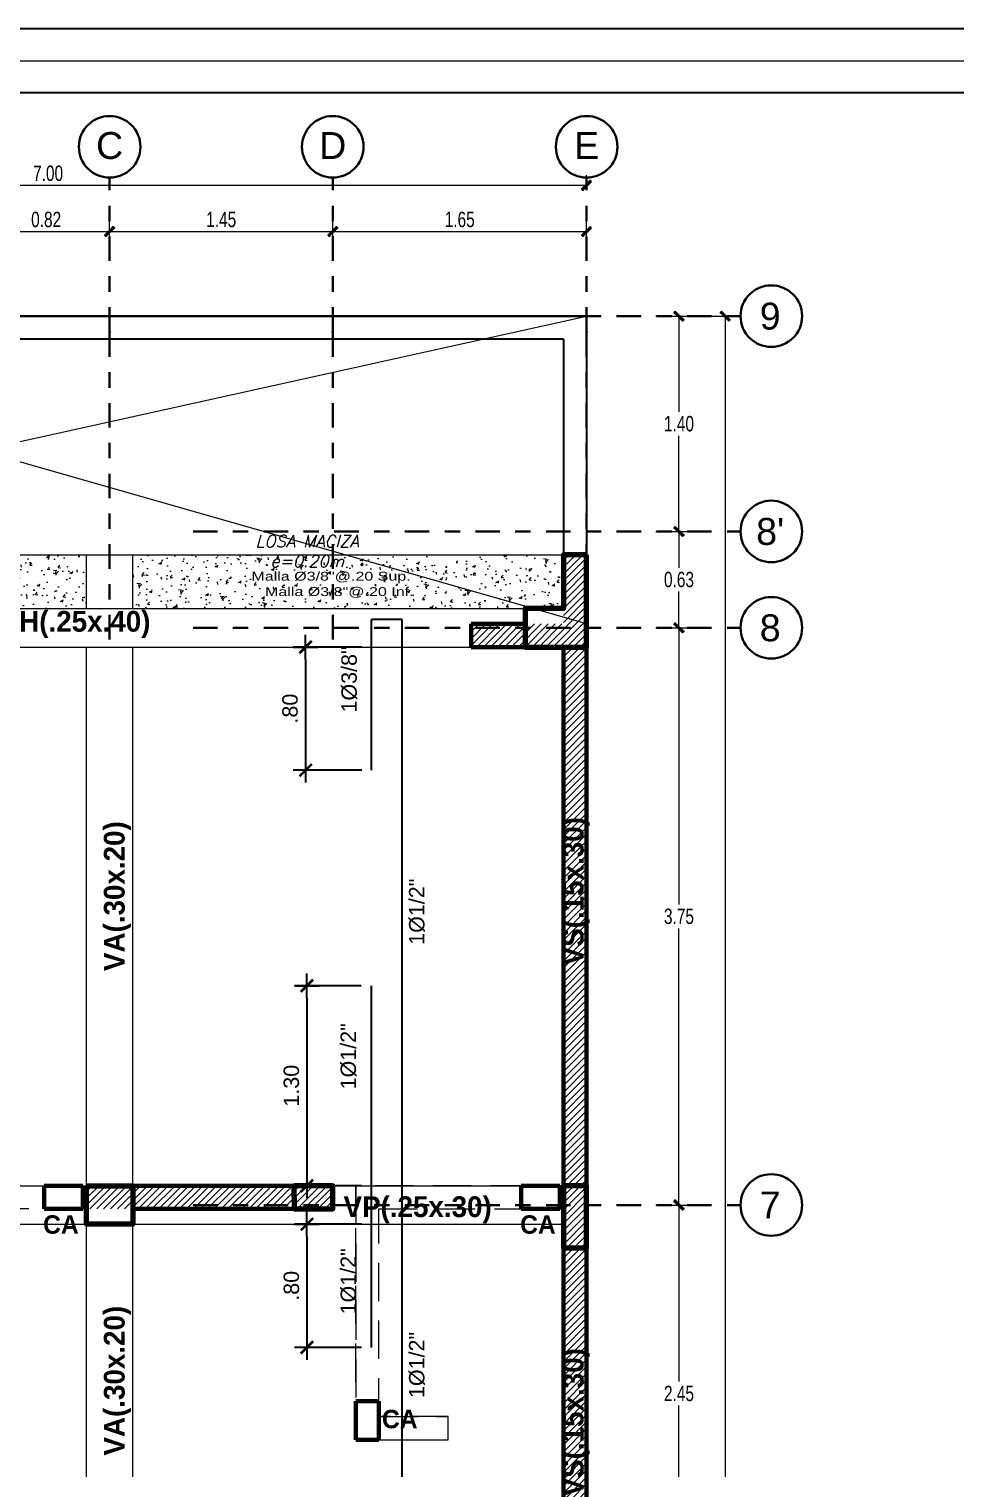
# Model space of a CAD drawing. Header units: millimetres. Extents: x 10559 to 10691, y -16579 to -16550.
# Drawn here: x 10621.43 to 10627.45, y -16559.7 to -16550.35 of the extents above; entities that cross this region are included whole.
import ezdxf
from ezdxf.enums import TextEntityAlignment as Align

# ---------------------------------------------------------------- set-up
doc = ezdxf.new("R2010")
doc.units = ezdxf.units.MM
doc.linetypes.add('HIDDEN', pattern=[0.375, 0.25, -0.125])
doc.linetypes.add('Punto & Rayas', pattern=[0.335139, 0.15875, -0.088194, 0, -0.088194])
for name, color, linetype in [('ACERO VIG.', 4, 'Continuous'), ('COTA', 7, 'Continuous'), ('Nuevo_Estructura - Forjados', 7, 'Continuous'), ('TEXTO ACERO VIG.', 7, 'Continuous')]:
    doc.layers.add(name, color=color, linetype=linetype)
for name, color, linetype, lineweight in [('ACHURADO', 9, 'Continuous', 5), ('COLUMNAS', 3, 'Continuous', 80), ('Muro Alto', 1, 'Continuous', 80), ('P6', 255, 'Continuous', 20), ('Pluma 0.09', 5, 'Continuous', 0), ('TEXTO VIGAS', 3, 'Continuous', 20), ('TEXTOS-CHICOS-03', 8, 'Continuous', 30), ('VIGAS', 1, 'Continuous', 20)]:
    doc.layers.add(name, color=color, linetype=linetype, lineweight=lineweight)
doc.layers.add('Nuevo_Estructura - Forjados_Pluma_Nº__209', color=7, linetype='Continuous', lineweight=30, true_color=0x3e4f7b)
doc.layers.add('Nuevo_Estructura - Forjados_Pluma_Nº__219', color=7, linetype='Continuous', lineweight=13, true_color=0x404b6a)
doc.styles.add('ARIAL', font='arial.ttf')
doc.styles.add('COTAS', font='romans.shx', dxfattribs={"oblique": 15, "height": 0.1})
doc.styles.add('Estilo_Generado_1', font='arial.ttf')
doc.styles.add('Henry', font='GOTHICB.TTF')
doc.styles.add('mahico', font='GOTHIC.TTF', dxfattribs={"width": 0.75})
doc.styles.add('R80-50', font='arial.ttf', dxfattribs={"width": 1.3, "height": 0.08})
doc.styles.get("Standard").update_dxf_attribs({"font": 'arial.ttf'})
doc.dimstyles.new('Copia de 50 P', dxfattribs={"dimtxt": 0.1, "dimasz": 0.01, "dimexe": 0.065, "dimexo": 0.0625, "dimgap": 0.025, "dimtad": 1, "dimtih": 1, "dimtoh": 1, "dimzin": 0, "dimdsep": 46, "dimtxsty": 'mahico', "dimblk": 'pa cotas', "dimcen": 0.09, "dimdle": 0.3, "dimclrd": 256, "dimclre": 256, "dimclrt": 256, "dimadec": 0, "dimazin": 0, "dimtfac": 1, "dimtofl": 0, "dimtmove": 0, "dimatfit": 3, "dimfxl": 0.15, "dimfxlon": 1, "dimtolj": 1, "dimtzin": 0, "dimlwd": 5, "dimlwe": 5, "dimarcsym": 0})
doc.dimstyles.new('COTAS_INT', dxfattribs={"dimtxt": 0.1, "dimasz": 0.08, "dimexe": 0.08, "dimexo": 0.0625, "dimgap": 0.05, "dimtad": 1, "dimzin": 4, "dimdsep": 46, "dimtxsty": 'Standard', "dimblk": 'DIMTICK', "dimcen": 0.09, "dimclrd": 1, "dimclre": 1, "dimclrt": 7, "dimadec": 0, "dimazin": 0, "dimtfac": 1, "dimtofl": 0, "dimtmove": 2, "dimatfit": 3, "dimfxl": 0.08, "dimtolj": 1, "dimtzin": 0, "dimarcsym": 0})
pattern_1 = [(50, (-23.67482, -0.2243), (0.182184669, -0.0159390855), [0.01905, -0.20955]), (355, (-23.67482, -0.2243), (-0.0352434214, 0.1910568452), [0.01524, -0.1676405842]), (100.4514447, (-23.65963, -0.22562), (0.1469412471, 0.1751177519), [0.0161900088, -0.1780902446]), (46.1842, (-23.67482, -0.1735), (0.271079041, -0.042042328), [0.028575, -0.314325]), (96.6355576, (-23.65223, -0.177), (0.237404134, 0.2474261246), [0.024285023, -0.267135608]), (351.1841512, (-23.67482, -0.1735), (0.237404134, 0.2474261246), [0.022859967, -0.251459732]), (21, (-23.64942, -0.1862), (0.1516143913, -0.1022651982), [0.01905, -0.20955]), (326, (-23.64942, -0.1862), (0.0618020283, 0.1841879661), [0.01524, -0.16764]), (71.451445, (-23.63678, -0.19472), (0.2134164193, 0.0819227689), [0.0161900088, -0.1780899376]), (37.5, (-23.674816, -0.224296), (0.00308860325, 0.08455503887), [0, -0.165608, 0, -0.17018, 0, -0.168275]), (7.5, (-23.67482, -0.2243), (0.0668196625, 0.1001805748), [0, -0.097028, 0, -0.161798, 0, -0.064135]), (327.5, (-23.73146, -0.224296), (0.13559059517, -0.005728744), [0, -0.0635, 0, -0.19812, 0, -0.26289]), (317.5, (-23.75686, -0.2243), (0.1481291814, 0.025426491), [0, -0.08255, 0, -0.131572, 0, -0.18669])]

# ---------------------------------------------------------------- blocks, each defined once
blk = doc.blocks.new('DIMTICK')
at = {"color": 2}
for p, q in [((-1, 0), (1, 0)), ((0, 1), (0, -1))]:
    blk.add_line(p, q, dxfattribs=at)
at = {"color": 6, "const_width": 0.2}
blk.add_lwpolyline([(-0.5, 0.5), (0.5, -0.5)], dxfattribs=at)
blk = doc.blocks.new('*D251')
at = {"layer": 'COTA', "color": 1, "lineweight": -2, "transparency": 16777216}
for p, q in [((10623.591, -16556.5685), (10623.1581, -16556.5685)), ((10623.2381, -16556.6485), (10623.2381, -16557.7885)), ((10623.5921, -16557.8685), (10623.1581, -16557.8685))]:
    blk.add_line(p, q, dxfattribs=at)
at = {"layer": 'Defpoints', "color": 0, "transparency": 16777216}
for p in [(10623.6535, -16556.5685), (10623.2381, -16557.8685), (10623.6546, -16557.8685)]:
    blk.add_point(p, dxfattribs=at)
at = {"layer": 'COTA', "color": 1, "lineweight": -2, "transparency": 16777216, "xscale": 0.08, "yscale": 0.08, "zscale": 0.08}
for p, rotation in [((10623.2381, -16556.5685), 90), ((10623.2381, -16557.8685), 270)]:
    blk.add_blockref('DIMTICK', p, dxfattribs=dict(at, rotation=rotation))
at = {"layer": 'COTA', "color": 7, "transparency": 16777216, "insert": (10623.137, -16557.2185), "char_height": 0.1, "attachment_point": 5, "rotation": 90}
blk.add_mtext('\\A1;1.30', dxfattribs=at)
blk = doc.blocks.new('*D252')
at = {"layer": 'COTA', "color": 1, "lineweight": -2, "transparency": 16777216}
for p, q in [((10623.5923, -16558.1185), (10623.1581, -16558.1185)), ((10623.2381, -16558.1985), (10623.2381, -16558.8385)), ((10623.593, -16558.9185), (10623.1581, -16558.9185))]:
    blk.add_line(p, q, dxfattribs=at)
at = {"layer": 'Defpoints', "color": 0, "transparency": 16777216}
for p in [(10623.6548, -16558.1185), (10623.2381, -16558.9185), (10623.6555, -16558.9185)]:
    blk.add_point(p, dxfattribs=at)
at = {"layer": 'COTA', "color": 1, "lineweight": -2, "transparency": 16777216, "xscale": 0.08, "yscale": 0.08, "zscale": 0.08}
for p, rotation in [((10623.2381, -16558.1185), 90), ((10623.2381, -16558.9185), 270)]:
    blk.add_blockref('DIMTICK', p, dxfattribs=dict(at, rotation=rotation))
at = {"layer": 'COTA', "color": 7, "transparency": 16777216, "insert": (10623.1371, -16558.5185), "char_height": 0.1, "attachment_point": 5, "rotation": 90}
blk.add_mtext('\\A1;.80', dxfattribs=at)
blk = doc.blocks.new('*D249')
at = {"layer": 'COTA', "color": 1, "lineweight": -2, "transparency": 16777216}
for p, q in [((10623.5941, -16554.3685), (10623.1493, -16554.3685)), ((10623.2293, -16554.4485), (10623.2293, -16555.0885)), ((10623.5948, -16555.1685), (10623.1493, -16555.1685))]:
    blk.add_line(p, q, dxfattribs=at)
at = {"layer": 'Defpoints', "color": 0, "transparency": 16777216}
for p in [(10623.6566, -16554.3685), (10623.2293, -16555.1685), (10623.6573, -16555.1685)]:
    blk.add_point(p, dxfattribs=at)
at = {"layer": 'COTA', "color": 1, "lineweight": -2, "transparency": 16777216, "xscale": 0.08, "yscale": 0.08, "zscale": 0.08}
for p, rotation in [((10623.2293, -16554.3685), 90), ((10623.2293, -16555.1685), 270)]:
    blk.add_blockref('DIMTICK', p, dxfattribs=dict(at, rotation=rotation))
at = {"layer": 'COTA', "color": 7, "transparency": 16777216, "insert": (10623.1283, -16554.7685), "char_height": 0.1, "attachment_point": 5, "rotation": 90}
blk.add_mtext('\\A1;.80', dxfattribs=at)
blk = doc.blocks.new('HTRHTRHTR')
for p, q in [((4244.53, 437.54), (3391.88, 437.54)), ((4235.83, 428.85), (3400.57, 428.85))]:
    blk.add_line(p, q)
at = {"layer": 'P6', "color": 7}
blk.add_line((3396.22, 433.19), (4240.18, 433.19), dxfattribs=at)
blk = doc.blocks.new('Marcador de red estándar')
at = {"layer": 'Nuevo_Estructura - Forjados_Pluma_Nº__209', "color": 167, "linetype": 'Punto & Rayas', "lineweight": 30, "true_color": 0x3e4f7b}
for p, q in [((7.9, 0), (9.9, 0)), ((9.9, 0), (10.9, 0))]:
    blk.add_line(p, q, dxfattribs=at)
at = {"layer": 'Nuevo_Estructura - Forjados_Pluma_Nº__209', "color": 167, "linetype": 'Continuous', "lineweight": 30, "true_color": 0x3e4f7b}
blk.add_circle((11.1, 0), 0.2, dxfattribs=at)
at = {"layer": 'Nuevo_Estructura - Forjados_Pluma_Nº__209', "color": 167, "linetype": 'Punto & Rayas', "lineweight": 30, "true_color": 0x3e4f7b}
blk.add_point((9.9, 0), dxfattribs=at)
blk.add_point((9.9, 0), dxfattribs=at)
at = {"layer": 'Nuevo_Estructura - Forjados_Pluma_Nº__219', "color": 167, "lineweight": 13, "true_color": 0x404b6a, "style": 'Estilo_Generado_1'}
for tag, p in [('AC_MarkerText_1_0', (-10.9725, -0.04)), ('AC_MarkerText_1_1', (11.2275, -0.04))]:
    blk.add_attdef(tag, text='', height=0.175, rotation=270, dxfattribs=at).set_placement(p, align=Align.TOP_CENTER)
blk = doc.blocks.new('Marcador de red estándar_2')
at = {"layer": 'Nuevo_Estructura - Forjados_Pluma_Nº__209', "color": 167, "linetype": 'Punto & Rayas', "lineweight": 30, "true_color": 0x3e4f7b}
for p, q in [((-0.9423, 0), (-4.5, 0)), ((0.9423, 0), (4.5, 0))]:
    blk.add_line(p, q, dxfattribs=at)
at = {"layer": 'Nuevo_Estructura - Forjados_Pluma_Nº__209', "color": 167, "linetype": 'Continuous', "lineweight": 30, "true_color": 0x3e4f7b}
for centre in [(-4.7, 0), (4.7, 0)]:
    blk.add_circle(centre, 0.2, dxfattribs=at)
at = {"layer": 'Nuevo_Estructura - Forjados_Pluma_Nº__209', "color": 167, "linetype": 'Punto & Rayas', "lineweight": 30, "true_color": 0x3e4f7b}
blk.add_point((0.9423, 0), dxfattribs=at)
blk.add_point((0.9423, 0), dxfattribs=at)
at = {"layer": 'Nuevo_Estructura - Forjados_Pluma_Nº__219', "color": 167, "lineweight": 13, "true_color": 0x404b6a, "style": 'Estilo_Generado_1'}
for tag, p in [('AC_MarkerText_1_0', (-4.7, -0.1675)), ('AC_MarkerText_1_1', (4.7, -0.1675))]:
    blk.add_attdef(tag, text='', height=0.175, rotation=180, dxfattribs=at).set_placement(p, align=Align.TOP_CENTER)
blk = doc.blocks.new('pa cotas')
h = blk.add_hatch(color=256)
h.paths.add_polyline_path([(2.38, 3.09), (-3.09, -2.38), (-2.38, -3.09)])
h.paths.add_polyline_path([(3.09, 2.38), (2.38, 3.09), (-2.38, -3.09)])
blk.add_line((-2.38, -3.09), (2.38, 3.09))
blk.add_lwpolyline([(3.09, 2.38), (2.38, 3.09), (-3.09, -2.38), (-2.38, -3.09)], close=True)
blk = doc.blocks.new('*D493')
at = {"lineweight": 5, "transparency": 16777216}
for p, q in [((10608.2027, -16552.1931), (10608.4177, -16552.1931)), ((10608.3527, -16552.2031), (10608.3527, -16562.1156)), ((10608.3527, -16572.1831), (10608.3527, -16562.2706)), ((10608.3527, -16572.1931), (10608.4177, -16572.1931))]:
    blk.add_line(p, q, dxfattribs=at)
at = {"layer": 'Defpoints', "color": 0, "transparency": 16777216}
for p in [(10607.4527, -16552.1931), (10608.3527, -16572.1931), (10608.3527, -16572.1931)]:
    blk.add_point(p, dxfattribs=at)
at = {"lineweight": 5, "transparency": 16777216, "xscale": 0.01, "yscale": 0.01, "zscale": 0.01}
for p, rotation in [((10608.3527, -16552.1931), 90), ((10608.3527, -16572.1931), 270)]:
    blk.add_blockref('pa cotas', p, dxfattribs=dict(at, rotation=rotation))
at = {"transparency": 16777216, "insert": (10608.3527, -16562.1931), "char_height": 0.1, "attachment_point": 5, "style": 'mahico'}
blk.add_mtext('\\A1;20.00', dxfattribs=at)
blk = doc.blocks.new('*D494')
at = {"lineweight": 5, "transparency": 16777216}
for p, q in [((10607.9027, -16552.1931), (10608.1177, -16552.1931)), ((10608.0527, -16552.2031), (10608.0527, -16552.815)), ((10608.0527, -16553.582), (10608.0527, -16552.9701)), ((10607.9027, -16553.592), (10608.1177, -16553.592))]:
    blk.add_line(p, q, dxfattribs=at)
at = {"layer": 'Defpoints', "color": 0, "transparency": 16777216}
for p in [(10607.4527, -16552.1931), (10607.4527, -16553.592), (10608.0527, -16553.592)]:
    blk.add_point(p, dxfattribs=at)
at = {"lineweight": 5, "transparency": 16777216, "xscale": 0.01, "yscale": 0.01, "zscale": 0.01}
for p, rotation in [((10608.0527, -16552.1931), 90), ((10608.0527, -16553.592), 270)]:
    blk.add_blockref('pa cotas', p, dxfattribs=dict(at, rotation=rotation))
at = {"transparency": 16777216, "insert": (10608.0527, -16552.8925), "char_height": 0.1, "attachment_point": 5, "style": 'mahico'}
blk.add_mtext('\\A1;1.40', dxfattribs=at)
blk = doc.blocks.new('*D495')
at = {"lineweight": 5, "transparency": 16777216}
for p, q in [((10607.9027, -16553.592), (10608.1177, -16553.592)), ((10608.0527, -16553.602), (10608.0527, -16553.8275)), ((10608.0527, -16554.2081), (10608.0527, -16553.9826)), ((10607.9027, -16554.2181), (10608.1177, -16554.2181))]:
    blk.add_line(p, q, dxfattribs=at)
at = {"layer": 'Defpoints', "color": 0, "transparency": 16777216}
for p in [(10607.4527, -16553.592), (10607.4527, -16554.2181), (10608.0527, -16554.2181)]:
    blk.add_point(p, dxfattribs=at)
at = {"lineweight": 5, "transparency": 16777216, "xscale": 0.01, "yscale": 0.01, "zscale": 0.01}
for p, rotation in [((10608.0527, -16553.592), 90), ((10608.0527, -16554.2181), 270)]:
    blk.add_blockref('pa cotas', p, dxfattribs=dict(at, rotation=rotation))
at = {"transparency": 16777216, "insert": (10608.0527, -16553.905), "char_height": 0.1, "attachment_point": 5, "style": 'mahico'}
blk.add_mtext('\\A1;0.63', dxfattribs=at)
blk = doc.blocks.new('*D496')
at = {"lineweight": 5, "transparency": 16777216}
for p, q in [((10607.9027, -16554.2181), (10608.1177, -16554.2181)), ((10608.0527, -16554.2281), (10608.0527, -16556.0156)), ((10608.0527, -16557.9581), (10608.0527, -16556.1706)), ((10607.9027, -16557.9681), (10608.1177, -16557.9681))]:
    blk.add_line(p, q, dxfattribs=at)
at = {"layer": 'Defpoints', "color": 0, "transparency": 16777216}
for p in [(10607.4527, -16554.2181), (10607.4527, -16557.9681), (10608.0527, -16557.9681)]:
    blk.add_point(p, dxfattribs=at)
at = {"lineweight": 5, "transparency": 16777216, "xscale": 0.01, "yscale": 0.01, "zscale": 0.01}
for p, rotation in [((10608.0527, -16554.2181), 90), ((10608.0527, -16557.9681), 270)]:
    blk.add_blockref('pa cotas', p, dxfattribs=dict(at, rotation=rotation))
at = {"transparency": 16777216, "insert": (10608.0527, -16556.0931), "char_height": 0.1, "attachment_point": 5, "style": 'mahico'}
blk.add_mtext('\\A1;3.75', dxfattribs=at)
blk = doc.blocks.new('*D497')
at = {"lineweight": 5, "transparency": 16777216}
for p, q in [((10607.9027, -16557.9681), (10608.1177, -16557.9681)), ((10608.0527, -16557.9781), (10608.0527, -16559.1156)), ((10608.0527, -16560.4081), (10608.0527, -16559.2706)), ((10607.9027, -16560.4181), (10608.1177, -16560.4181))]:
    blk.add_line(p, q, dxfattribs=at)
at = {"layer": 'Defpoints', "color": 0, "transparency": 16777216}
for p in [(10607.4527, -16557.9681), (10607.4527, -16560.4181), (10608.0527, -16560.4181)]:
    blk.add_point(p, dxfattribs=at)
at = {"lineweight": 5, "transparency": 16777216, "xscale": 0.01, "yscale": 0.01, "zscale": 0.01}
for p, rotation in [((10608.0527, -16557.9681), 90), ((10608.0527, -16560.4181), 270)]:
    blk.add_blockref('pa cotas', p, dxfattribs=dict(at, rotation=rotation))
at = {"transparency": 16777216, "insert": (10608.0527, -16559.1931), "char_height": 0.1, "attachment_point": 5, "style": 'mahico'}
blk.add_mtext('\\A1;2.45', dxfattribs=at)
blk = doc.blocks.new('*D504')
at = {"lineweight": 5, "transparency": 16777216}
for p, q in [((10600.4527, -16551.4931), (10600.4527, -16551.2781)), ((10607.4527, -16551.3431), (10607.4527, -16551.2781)), ((10600.4627, -16551.3431), (10607.4427, -16551.3431))]:
    blk.add_line(p, q, dxfattribs=at)
at = {"layer": 'Defpoints', "color": 0, "transparency": 16777216}
for p in [(10607.4527, -16551.3431), (10607.4527, -16551.3431), (10600.4527, -16552.2431)]:
    blk.add_point(p, dxfattribs=at)
at = {"lineweight": 5, "transparency": 16777216, "xscale": 0.01, "yscale": 0.01, "zscale": 0.01, "rotation": 180}
blk.add_blockref('pa cotas', (10600.4527, -16551.3431), dxfattribs=at)
at = {"lineweight": 5, "transparency": 16777216, "xscale": 0.01, "yscale": 0.01, "zscale": 0.01}
blk.add_blockref('pa cotas', (10607.4527, -16551.3431), dxfattribs=at)
at = {"transparency": 16777216, "insert": (10603.9527, -16551.2656), "char_height": 0.1, "attachment_point": 5, "style": 'mahico'}
blk.add_mtext('\\A1;7.00', dxfattribs=at)
blk = doc.blocks.new('*D507')
at = {"lineweight": 5, "transparency": 16777216}
for p, q in [((10603.5277, -16551.7931), (10603.5277, -16551.5781)), ((10604.3527, -16551.7931), (10604.3527, -16551.5781)), ((10603.5377, -16551.6431), (10604.3427, -16551.6431))]:
    blk.add_line(p, q, dxfattribs=at)
at = {"layer": 'Defpoints', "color": 0, "transparency": 16777216}
for p in [(10604.3527, -16551.6431), (10603.5277, -16552.1931), (10604.3527, -16552.1931)]:
    blk.add_point(p, dxfattribs=at)
at = {"lineweight": 5, "transparency": 16777216, "xscale": 0.01, "yscale": 0.01, "zscale": 0.01, "rotation": 180}
blk.add_blockref('pa cotas', (10603.5277, -16551.6431), dxfattribs=at)
at = {"lineweight": 5, "transparency": 16777216, "xscale": 0.01, "yscale": 0.01, "zscale": 0.01}
blk.add_blockref('pa cotas', (10604.3527, -16551.6431), dxfattribs=at)
at = {"transparency": 16777216, "insert": (10603.9402, -16551.5656), "char_height": 0.1, "attachment_point": 5, "style": 'mahico'}
blk.add_mtext('\\A1;0.82', dxfattribs=at)
blk = doc.blocks.new('*D472')
at = {"lineweight": 5, "transparency": 16777216}
for p, q in [((10604.3527, -16551.7931), (10604.3527, -16551.5781)), ((10605.8027, -16551.7931), (10605.8027, -16551.5781)), ((10604.3627, -16551.6431), (10605.7927, -16551.6431))]:
    blk.add_line(p, q, dxfattribs=at)
at = {"layer": 'Defpoints', "color": 0, "transparency": 16777216}
for p in [(10605.8027, -16551.6431), (10604.3527, -16552.1931), (10605.8027, -16552.1931)]:
    blk.add_point(p, dxfattribs=at)
at = {"lineweight": 5, "transparency": 16777216, "xscale": 0.01, "yscale": 0.01, "zscale": 0.01, "rotation": 180}
blk.add_blockref('pa cotas', (10604.3527, -16551.6431), dxfattribs=at)
at = {"lineweight": 5, "transparency": 16777216, "xscale": 0.01, "yscale": 0.01, "zscale": 0.01}
blk.add_blockref('pa cotas', (10605.8027, -16551.6431), dxfattribs=at)
at = {"transparency": 16777216, "insert": (10605.0777, -16551.5656), "char_height": 0.1, "attachment_point": 5, "style": 'mahico'}
blk.add_mtext('\\A1;1.45', dxfattribs=at)
blk = doc.blocks.new('*D473')
at = {"lineweight": 5, "transparency": 16777216}
for p, q in [((10605.8027, -16551.7931), (10605.8027, -16551.5781)), ((10607.4527, -16551.7931), (10607.4527, -16551.5781)), ((10605.8127, -16551.6431), (10607.4427, -16551.6431))]:
    blk.add_line(p, q, dxfattribs=at)
at = {"layer": 'Defpoints', "color": 0, "transparency": 16777216}
for p in [(10607.4527, -16551.6431), (10605.8027, -16552.1931), (10607.4527, -16552.1931)]:
    blk.add_point(p, dxfattribs=at)
at = {"lineweight": 5, "transparency": 16777216, "xscale": 0.01, "yscale": 0.01, "zscale": 0.01, "rotation": 180}
blk.add_blockref('pa cotas', (10605.8027, -16551.6431), dxfattribs=at)
at = {"lineweight": 5, "transparency": 16777216, "xscale": 0.01, "yscale": 0.01, "zscale": 0.01}
blk.add_blockref('pa cotas', (10607.4527, -16551.6431), dxfattribs=at)
at = {"transparency": 16777216, "insert": (10606.6277, -16551.5656), "char_height": 0.1, "attachment_point": 5, "style": 'mahico'}
blk.add_mtext('\\A1;1.65', dxfattribs=at)
blk = doc.blocks.new('fdvfvfdvdf')
at = {"layer": 'Nuevo_Estructura - Forjados', "color": 8, "linetype": 'Continuous', "lineweight": 15}
ref = blk.add_blockref('Marcador de red estándar', (10604.3527, -16562.1931), dxfattribs=dict(at, rotation=90))
ref.add_attrib('AC_MarkerText_1_1', 'C', dxfattribs={"layer": 'Nuevo_Estructura - Forjados_Pluma_Nº__219', "color": 167, "lineweight": 13, "true_color": 0x404b6a, "height": 0.175, "style": 'Estilo_Generado_1'}).set_placement((10604.3527, -16550.9973), align=Align.TOP_CENTER)
ref = blk.add_blockref('Marcador de red estándar', (10605.8027, -16562.1931), dxfattribs=dict(at, rotation=90))
ref.add_attrib('AC_MarkerText_1_1', 'D', dxfattribs={"layer": 'Nuevo_Estructura - Forjados_Pluma_Nº__219', "color": 167, "lineweight": 13, "true_color": 0x404b6a, "height": 0.175, "style": 'Estilo_Generado_1'}).set_placement((10605.8027, -16550.9973), align=Align.TOP_CENTER)
ref = blk.add_blockref('Marcador de red estándar', (10607.4527, -16562.1931), dxfattribs=dict(at, rotation=90))
ref.add_attrib('AC_MarkerText_1_1', 'E', dxfattribs={"layer": 'Nuevo_Estructura - Forjados_Pluma_Nº__219', "color": 167, "lineweight": 13, "true_color": 0x404b6a, "height": 0.175, "style": 'Estilo_Generado_1'}).set_placement((10607.4527, -16550.9973), align=Align.TOP_CENTER)
ref = blk.add_blockref('Marcador de red estándar_2', (10603.9527, -16552.1931), dxfattribs=dict(at, rotation=180))
ref.add_attrib('AC_MarkerText_1', '9', dxfattribs={"layer": 'Nuevo_Estructura - Forjados_Pluma_Nº__219', "color": 167, "lineweight": 13, "true_color": 0x404b6a, "height": 0.175, "style": 'Estilo_Generado_1'}).set_placement((10608.6454, -16552.1056), align=Align.TOP_CENTER)
ref.add_attrib('AC_MarkerText_1_1', '9', dxfattribs={"layer": 'Nuevo_Estructura - Forjados_Pluma_Nº__219', "color": 167, "lineweight": 13, "true_color": 0x404b6a, "height": 0.175, "style": 'Estilo_Generado_1'}).set_placement((10599.2473, -16552.1056), align=Align.TOP_CENTER)
ref = blk.add_blockref('Marcador de red estándar_2', (10603.9527, -16553.592), dxfattribs=dict(at, rotation=180))
ref.add_attrib('AC_MarkerText_1', "8'", dxfattribs={"layer": 'Nuevo_Estructura - Forjados_Pluma_Nº__219', "color": 167, "lineweight": 13, "true_color": 0x404b6a, "height": 0.175, "style": 'Estilo_Generado_1'}).set_placement((10608.6454, -16553.5045), align=Align.TOP_CENTER)
ref.add_attrib('AC_MarkerText_1_1', "8'", dxfattribs={"layer": 'Nuevo_Estructura - Forjados_Pluma_Nº__219', "color": 167, "lineweight": 13, "true_color": 0x404b6a, "height": 0.175, "style": 'Estilo_Generado_1'}).set_placement((10599.2473, -16553.5045), align=Align.TOP_CENTER)
ref = blk.add_blockref('Marcador de red estándar_2', (10603.9527, -16554.2181), dxfattribs=dict(at, rotation=180))
ref.add_attrib('AC_MarkerText_1', '8', dxfattribs={"layer": 'Nuevo_Estructura - Forjados_Pluma_Nº__219', "color": 167, "lineweight": 13, "true_color": 0x404b6a, "height": 0.175, "style": 'Estilo_Generado_1'}).set_placement((10608.6454, -16554.1306), align=Align.TOP_CENTER)
ref.add_attrib('AC_MarkerText_1_1', '8', dxfattribs={"layer": 'Nuevo_Estructura - Forjados_Pluma_Nº__219', "color": 167, "lineweight": 13, "true_color": 0x404b6a, "height": 0.175, "style": 'Estilo_Generado_1'}).set_placement((10599.2473, -16554.1306), align=Align.TOP_CENTER)
ref = blk.add_blockref('Marcador de red estándar_2', (10603.9527, -16557.9681), dxfattribs=dict(at, rotation=180))
ref.add_attrib('AC_MarkerText_1', '7', dxfattribs={"layer": 'Nuevo_Estructura - Forjados_Pluma_Nº__219', "color": 167, "lineweight": 13, "true_color": 0x404b6a, "height": 0.175, "style": 'Estilo_Generado_1'}).set_placement((10608.6454, -16557.8806), align=Align.TOP_CENTER)
ref.add_attrib('AC_MarkerText_1_1', '7', dxfattribs={"layer": 'Nuevo_Estructura - Forjados_Pluma_Nº__219', "color": 167, "lineweight": 13, "true_color": 0x404b6a, "height": 0.175, "style": 'Estilo_Generado_1'}).set_placement((10599.2473, -16557.8806), align=Align.TOP_CENTER)
dim = blk.add_linear_dim(base=(10607.4527, -16551.3431), p1=(10600.4527, -16552.2431), p2=(10607.4527, -16551.3431), dimstyle='Copia de 50 P')
dim.commit()
dim.dimension.update_dxf_attribs({"geometry": '*D504', "text_midpoint": (10603.9527, -16551.2656)})
for base, p1, p2, picture, middle in [((10604.3527454524, -16551.643130556), (10603.5277454531, -16552.1931303854), (10604.3527454524, -16552.1931303854), '*D507', (10603.9402454527, -16551.5656152603)), ((10605.8027, -16551.6431), (10604.3527, -16552.1931), (10605.8027, -16552.1931), '*D472', (10605.0777, -16551.5656)), ((10607.4527, -16551.6431), (10605.8027, -16552.1931), (10607.4527, -16552.1931), '*D473', (10606.6277, -16551.5656))]:
    dim = blk.add_linear_dim(base=base, p1=p1, p2=p2, dimstyle='Copia de 50 P', override={"dimtmove": 1})
    dim.commit()
    dim.dimension.update_dxf_attribs({"geometry": picture, "text_midpoint": middle})
dim = blk.add_linear_dim(base=(10608.3527, -16572.1931), p1=(10607.4527, -16552.1931), p2=(10608.3527, -16572.1931), angle=270, dimstyle='Copia de 50 P')
dim.commit()
dim.dimension.update_dxf_attribs({"geometry": '*D493', "text_midpoint": (10608.3527, -16562.1931)})
for base, p1, p2, picture, middle in [((10608.0527, -16553.592), (10607.4527, -16552.1931), (10607.4527, -16553.592), '*D494', (10608.0527, -16552.8925)), ((10608.0527, -16554.2181), (10607.4527, -16553.592), (10607.4527, -16554.2181), '*D495', (10608.0527, -16553.905)), ((10608.0527, -16557.9681), (10607.4527, -16554.2181), (10607.4527, -16557.9681), '*D496', (10608.0527, -16556.0931)), ((10608.0527, -16560.4181), (10607.4527, -16557.9681), (10607.4527, -16560.4181), '*D497', (10608.0527, -16559.1931))]:
    dim = blk.add_linear_dim(base=base, p1=p1, p2=p2, angle=270, dimstyle='Copia de 50 P', override={"dimtmove": 1})
    dim.commit()
    dim.dimension.update_dxf_attribs({"geometry": picture, "text_midpoint": middle})

msp = doc.modelspace()

# ---------------------------------------------------------------- hatches: boundary and pattern name
at = {"layer": 'ACHURADO'}
h = msp.add_hatch(dxfattribs=at)
h.set_pattern_fill('AR-CONC', color=256, scale=0.001)
h.set_pattern_definition(pattern_1)
h.paths.add_polyline_path([(10618.20573, -16553.76851), (10621.80573, -16553.76851), (10621.80573, -16554.11851), (10618.20573, -16554.11851)])
h = msp.add_hatch(dxfattribs=at)
h.set_pattern_fill('AR-CONC', color=256, scale=0.001)
h.set_pattern_definition(pattern_1)
h.paths.add_polyline_path([(10622.10573, -16553.76851), (10624.90573, -16553.76851), (10624.90573, -16554.11851), (10622.10573, -16554.11851)])
at = {"layer": 'Pluma 0.09'}
h = msp.add_hatch(dxfattribs=at)
h.set_pattern_fill('LINE', color=256, scale=0.01, angle=45)
h.set_pattern_definition([(45, (0.735003, 3.239894), (-0.022450640303, 0.022450640303), [])])
h.paths.add_polyline_path([(10624.30573, -16554.21851), (10624.90573, -16554.21851), (10624.90573, -16553.76851), (10625.05573, -16553.76851), (10625.05573, -16569.21851), (10624.90573, -16569.21851), (10624.90573, -16554.36851), (10624.30573, -16554.36851)])
h = msp.add_hatch(dxfattribs=at)
h.set_pattern_fill('LINE', color=256, scale=0.01, angle=45)
h.set_pattern_definition([(45, (3365.77075, 869.68606), (-0.022450640303, 0.022450640303), [])])
h.paths.add_polyline_path([(10621.80573, -16557.86851), (10621.80573, -16558.01851), (10623.40573, -16558.01851), (10623.40573, -16557.86851)])

# ---------------------------------------------------------------- linework, layer by layer
for p, q in [((10625.05573, -16552.21851), (10618.05573, -16552.21851)), ((10625.05573, -16552.21851), (10625.05573, -16553.76851)), ((10624.90573, -16552.36851), (10618.20573, -16552.36851)), ((10624.90573, -16552.36851), (10624.90573, -16553.76851)), ((10625.05573, -16554.21851), (10625.05573, -16553.76851)), ((10625.05573, -16567.66851), (10625.05573, -16554.21851))]:
    msp.add_line(p, q)
at = {"color": 251, "lineweight": 9, "true_color": 0x636466}
for p, q in [((10625.05573, -16554.21851), (10618.05573, -16552.21851)), ((10618.05575, -16553.76851), (10625.05573, -16552.21851))]:
    msp.add_line(p, q, dxfattribs=at)
at = {"lineweight": 60}
for p, q in [((10625.05573, -16553.76851), (10624.90573, -16553.76851)), ((10624.90573, -16554.11851), (10624.90573, -16553.76851)), ((10624.65573, -16554.21851), (10624.30573, -16554.21851)), ((10624.30573, -16554.21851), (10624.30573, -16554.36851)), ((10625.05573, -16567.66851), (10625.05573, -16554.21851)), ((10624.30573, -16554.36851), (10624.90573, -16554.36851)), ((10624.90573, -16554.36851), (10624.90573, -16558.01851)), ((10621.80573, -16557.86851), (10621.80573, -16558.01851)), ((10623.40573, -16557.86851), (10621.80573, -16557.86851)), ((10623.40573, -16558.01851), (10623.40573, -16557.86851)), ((10622.10573, -16558.01851), (10623.40573, -16558.01851)), ((10622.10573, -16558.01851), (10623.25573, -16558.01851)), ((10624.90573, -16558.01851), (10624.90573, -16563.61851))]:
    msp.add_line(p, q, dxfattribs=at)
for points in [[(10618.05573, -16570.21853), (10618.05573, -16552.21851), (10625.05573, -16552.21851)], [(10625.05573, -16554.21851), (10625.05573, -16567.66851)], [(10622.10573, -16558.01851), (10623.25573, -16558.01851)], [(10624.90573, -16558.01851), (10624.90573, -16559.31851)]]:
    msp.add_lwpolyline(points)
msp.add_lwpolyline([(10625.05573, -16553.76851), (10625.05573, -16554.21851)], dxfattribs=at)
at = {"layer": 'ACERO VIG.'}
for p, q in [((10623.6566, -16555.16851), (10623.6566, -16554.18851)), ((10623.8566, -16554.18851), (10623.6566, -16554.18851)), ((10623.8566, -16560.49851), (10623.8566, -16554.18851)), ((10623.6566, -16558.91851), (10623.6566, -16556.56851))]:
    msp.add_line(p, q, dxfattribs=at)
at = {"layer": 'COLUMNAS', "color": 1, "lineweight": 80, "ltscale": 0.2}
msp.add_lwpolyline([(10625.05573, -16553.76851), (10624.90573, -16553.76851), (10624.90573, -16554.11851), (10624.65573, -16554.11851), (10624.65573, -16554.36851), (10625.05573, -16554.36851), (10625.05573, -16553.76851)], dxfattribs=at)
for points in [[(10621.80573, -16557.86851), (10622.10573, -16557.86851), (10622.10573, -16558.11851), (10621.80573, -16558.11851)], [(10621.80573, -16557.86851), (10622.10573, -16557.86851), (10622.10573, -16558.11851), (10621.80573, -16558.11851)], [(10623.15338, -16557.86851), (10623.15455, -16558.01851), (10623.4069, -16558.01851), (10623.40573, -16557.86851)], [(10624.90573, -16558.27086), (10625.05573, -16558.27086), (10625.05573, -16557.86851), (10624.90573, -16557.86851)]]:
    msp.add_lwpolyline(points, close=True, dxfattribs=at)
at = {"layer": 'Muro Alto', "color": 6, "linetype": 'HIDDEN', "lineweight": 0}
for p, q in [((10618.05573, -16557.86851), (10621.80573, -16557.86851)), ((10623.55573, -16559.51851), (10623.55573, -16557.86851)), ((10623.55573, -16557.86851), (10625.05573, -16557.86851)), ((10625.05573, -16557.86851), (10623.55573, -16557.86851)), ((10623.55573, -16557.86851), (10623.55573, -16559.51851)), ((10621.80573, -16558.01851), (10620.58073, -16558.01851)), ((10623.70573, -16559.36851), (10623.70573, -16558.01851)), ((10623.70573, -16558.01851), (10624.90573, -16558.01851)), ((10623.70573, -16559.36851), (10623.70573, -16558.01851)), ((10623.70573, -16558.01851), (10624.90573, -16558.01851)), ((10623.70573, -16559.36851), (10624.15573, -16559.36851)), ((10624.15573, -16559.36851), (10623.70573, -16559.36851)), ((10624.15573, -16559.51851), (10624.15573, -16559.36851)), ((10624.15573, -16559.51851), (10624.15573, -16559.36851)), ((10623.55573, -16559.51851), (10623.70573, -16559.51851)), ((10623.55573, -16559.51851), (10624.15573, -16559.51851)), ((10623.70573, -16559.51851), (10624.15573, -16559.51851))]:
    msp.add_line(p, q, dxfattribs=at)
at = {"layer": 'Muro Alto', "color": 6, "linetype": 'HIDDEN', "lineweight": 60}
for points in [[(10621.78073, -16558.01851), (10621.78073, -16557.86851), (10621.53073, -16557.86851), (10621.53073, -16558.01851)], [(10624.88073, -16558.01851), (10624.88073, -16557.86851), (10624.63073, -16557.86851), (10624.63073, -16558.01851)], [(10623.55573, -16559.51851), (10623.70573, -16559.51851), (10623.70573, -16559.26851), (10623.55573, -16559.26851)]]:
    msp.add_lwpolyline(points, close=True, dxfattribs=at)
at = {"layer": 'VIGAS'}
for p, q in [((10618.20573, -16553.76851), (10621.80573, -16553.76851)), ((10621.80573, -16553.76851), (10624.90573, -16553.76851)), ((10621.80573, -16554.11851), (10621.80573, -16553.76851)), ((10622.10573, -16554.11851), (10622.10573, -16553.76851)), ((10618.45573, -16554.11851), (10624.65573, -16554.11851)), ((10618.45573, -16554.36851), (10624.65573, -16554.36851)), ((10621.80573, -16560.31851), (10621.80573, -16554.36851)), ((10622.10573, -16557.86851), (10622.10573, -16554.36851)), ((10618.20573, -16557.86851), (10624.90573, -16557.86851)), ((10622.10573, -16560.31851), (10622.10573, -16558.01851)), ((10618.20573, -16558.11851), (10624.90573, -16558.11851))]:
    msp.add_line(p, q, dxfattribs=at)

# ---------------------------------------------------------------- block references
at = {"color": 251, "lineweight": 60, "xscale": 0.04776345228451045, "yscale": 0.04776345228451045, "zscale": 0.04776345228451045}
msp.add_blockref('HTRHTRHTR', (10442.04067, -16571.25012), dxfattribs=at)
msp.add_blockref('fdvfvfdvdf', (17.60298, -0.02538))

# ---------------------------------------------------------------- texts
at = {"layer": 'TEXTO ACERO VIG.', "char_height": 0.1, "width": 0.4301501, "attachment_point": 5, "rotation": 90, "style": 'ARIAL'}
for s, insert in [('{\\C7;1Ø3/8"}', (10623.51366, -16554.57896)), ('{\\C7;1Ø1/2"}', (10623.95305, -16556.08797)), ('{\\C7;1Ø1/2"}', (10623.50846, -16557.02746)), ('{\\C7;1Ø1/2"}', (10623.50846, -16558.48955)), ('{\\C7;1Ø1/2"}', (10623.95305, -16559.03278))]:
    msp.add_mtext(s, dxfattribs=dict(at, insert=insert))
at = {"layer": 'TEXTO VIGAS', "linetype": 'Continuous', "style": 'Henry'}
for s, p in [('VCH(.25x.40)', (10621.11726, -16554.26857)), ('VP(.25x.30)', (10623.47557, -16558.07196))]:
    msp.add_text(s, height=0.135, dxfattribs=at).set_placement(p)
for s, p in [('VA(.30x.20)', (10622.05325, -16556.47358)), ('VS(.15x.30)', (10625.0354, -16556.4366)), ('VA(.30x.20)', (10622.05325, -16559.62154)), ('VS(.15x.30)', (10625.0354, -16559.8866))]:
    msp.add_text(s, height=0.135, rotation=90, dxfattribs=at).set_placement(p)
for p in [(10621.63909, -16558.18014), (10624.73909, -16558.18014), (10623.84125, -16559.44396)]:
    msp.add_text('CA', height=0.12, dxfattribs=at).set_placement(p, align=Align.CENTER)
at = {"layer": 'TEXTO VIGAS', "insert": (10623.23944, -16553.74557), "char_height": 0.0774042, "attachment_point": 5, "style": 'COTAS'}
msp.add_mtext('LOSA MACIZA\\Pe=0.20m', dxfattribs=at)
at = {"layer": 'TEXTOS-CHICOS-03', "color": 1, "ltscale": 0.5, "style": 'R80-50', "width": 1.3}
for s, p in [('Malla %%C3/8"@.20 Sup.', (10622.87713, -16553.93688)), ('Malla %%C3/8"@.20 Inf.', (10622.96538, -16554.0371))]:
    msp.add_text(s, height=0.0574, dxfattribs=at).set_placement(p)

# ---------------------------------------------------------------- dimensions: what is measured, and where the dimension line sits
at = {"layer": 'COTA'}
for base, p1, p2, picture, middle in [((10623.22934, -16555.16851), (10623.6566, -16554.36851), (10623.65726, -16555.16851), '*D249', (10623.12828, -16554.76851)), ((10623.23811, -16557.86851), (10623.65353, -16556.56851), (10623.65459, -16557.86851), '*D251', (10623.13702, -16557.21851)), ((10623.23811, -16558.91851), (10623.6548, -16558.11851), (10623.65545, -16558.91851), '*D252', (10623.13705, -16558.51851))]:
    dim = msp.add_linear_dim(base=base, p1=p1, p2=p2, angle=90, dimstyle='COTAS_INT', dxfattribs=at)
    dim.commit()
    dim.dimension.update_dxf_attribs({"geometry": picture, "text_midpoint": middle})

doc.saveas('drawing.dxf')
